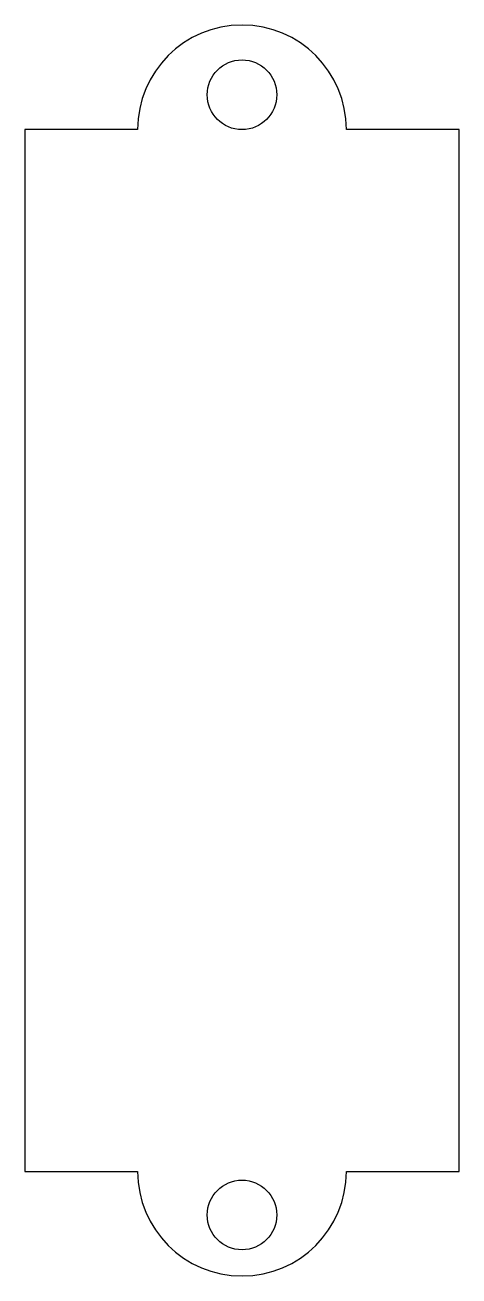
# Model space of a CAD drawing. Header units: millimetres. Extents: x -72.9 to -60.4, y 0.6 to 36.5.
import ezdxf

# ---------------------------------------------------------------- set-up
doc = ezdxf.new("R2010")
doc.units = ezdxf.units.MM
doc.layers.get('0').update_dxf_attribs({"linetype": 'CONTINUOUS'})

msp = doc.modelspace()

# ---------------------------------------------------------------- linework, layer by layer
msp.add_lwpolyline([(-63.675, 33.498, 1), (-69.675, 33.498), (-72.912, 33.498), (-72.912, 3.602), (-69.675, 3.602, 1), (-63.675, 3.602), (-60.438, 3.602), (-60.438, 33.498)], format="xyb", close=True)
for centre in [(-66.675, 34.498), (-66.675, 2.352)]:
    msp.add_circle(centre, 1)

doc.saveas('drawing.dxf')
